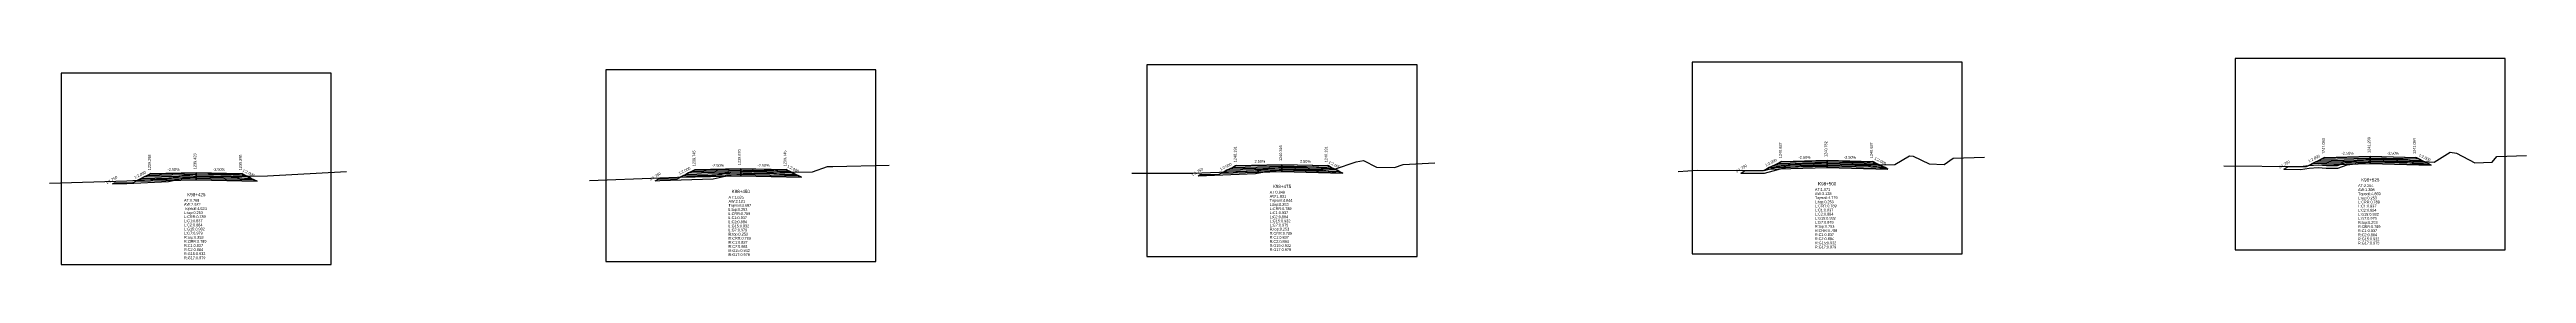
# Model space of a CAD drawing. Extents: x -7 to 78429, y 1189 to 1262.
# Drawn here: x 30941.1 to 31213.5, y 1229.3 to 1251.9 of the extents above; entities that cross this region are included whole.
import ezdxf
from ezdxf.enums import TextEntityAlignment as Align

# ---------------------------------------------------------------- set-up
doc = ezdxf.new("R2010")
doc.units = 0

msp = doc.modelspace()

# ---------------------------------------------------------------- linework, layer by layer
at = {"layer": 'A4_BORDER', "color": 7}
for points in [[(31002.261, 1229.663), (31031.961, 1229.663), (31031.961, 1250.663), (31002.261, 1250.663), (31002.261, 1229.663)], [(31061.782, 1230.211), (31091.482, 1230.211), (31091.482, 1251.211), (31061.782, 1251.211), (31061.782, 1230.211)], [(31121.744, 1230.507), (31151.444, 1230.507), (31151.444, 1251.507), (31121.744, 1251.507), (31121.744, 1230.507)], [(31181.474, 1230.937), (31211.174, 1230.937), (31211.174, 1251.937), (31181.474, 1251.937), (31181.474, 1230.937)], [(30942.379, 1229.32), (30972.079, 1229.32), (30972.079, 1250.32), (30942.379, 1250.32), (30942.379, 1229.32)]]:
    msp.add_lwpolyline(points, dxfattribs=at)
at = {"layer": 'CLEAR_GROUND', "color": 8}
for points in [[(31067.404, 1239.061), (31073.716, 1239.315), (31074.726, 1239.512), (31076.667, 1239.721), (31080.119, 1239.768), (31082.448, 1239.479), (31082.81, 1239.602)], [(31127.104, 1239.357), (31129.702, 1239.348), (31132.021, 1239.959), (31134.778, 1240.139), (31136.587, 1240.239), (31140.818, 1240.327), (31142.365, 1239.975), (31142.907, 1239.981)], [(31186.804, 1239.787), (31188.642, 1239.767), (31189.602, 1239.909), (31190.581, 1239.954), (31191.487, 1239.886), (31192.761, 1239.897), (31193.796, 1240.259), (31196.396, 1240.61), (31199.873, 1240.597), (31201.478, 1240.364), (31202.917, 1240.288)], [(30948.004, 1238.17), (30949.606, 1238.218), (30954.179, 1238.453), (30955.868, 1238.805), (30957.242, 1238.939), (30960.777, 1239.021), (30963.128, 1238.736), (30963.349, 1238.738)], [(31007.704, 1238.513), (31008.211, 1238.531), (31014.08, 1238.741), (31016.052, 1239.183), (31017.248, 1239.246), (31017.663, 1239.35), (31020.717, 1239.35), (31022.33, 1239.163), (31023.25, 1239.175)]]:
    msp.add_lwpolyline(points, dxfattribs=at)
at = {"layer": 'DESIGN_ROAD_TRIMMED', "color": 1}
for points in [[(31007.704, 1238.513), (31008.111, 1238.745), (31010.111, 1238.745), (31012.111, 1239.745), (31012.111, 1239.745), (31012.006, 1239.692), (31012.006, 1239.692), (31011.69, 1239.534), (31011.69, 1239.534), (31011.374, 1239.377), (31011.374, 1239.377), (31011.058, 1239.219), (31011.058, 1239.219), (31010.743, 1239.061), (31010.743, 1239.061), (31010.427, 1238.903), (31017.111, 1239.07), (31017.111, 1239.22), (31017.111, 1239.22), (31017.111, 1239.37), (31017.111, 1239.37), (31017.111, 1239.52), (31017.111, 1239.52), (31017.111, 1239.67), (31017.111, 1239.67), (31017.111, 1239.82), (31017.111, 1239.82), (31017.111, 1239.87), (31017.111, 1239.87), (31017.111, 1239.87), (31017.111, 1239.87), (31017.111, 1239.87), (31017.111, 1239.82), (31017.111, 1239.82), (31017.111, 1239.67), (31017.111, 1239.67), (31017.111, 1239.52), (31017.111, 1239.52), (31017.111, 1239.37), (31017.111, 1239.37), (31017.111, 1239.22), (31017.111, 1239.22), (31017.111, 1239.07), (31023.795, 1238.903), (31023.48, 1239.061), (31023.48, 1239.061), (31023.164, 1239.219), (31023.164, 1239.219), (31022.848, 1239.377), (31022.848, 1239.377), (31022.532, 1239.534), (31022.532, 1239.534), (31022.216, 1239.692), (31022.216, 1239.692), (31022.111, 1239.745), (31022.111, 1239.745), (31023.25, 1239.175)], [(31067.404, 1239.061), (31067.632, 1239.191), (31069.632, 1239.191), (31071.632, 1240.191), (31071.632, 1240.191), (31071.526, 1240.138), (31071.526, 1240.138), (31071.21, 1239.98), (31071.21, 1239.98), (31070.895, 1239.823), (31070.895, 1239.823), (31070.579, 1239.665), (31070.579, 1239.665), (31070.263, 1239.507), (31070.263, 1239.507), (31069.947, 1239.349), (31076.632, 1239.516), (31076.632, 1239.666), (31076.632, 1239.666), (31076.632, 1239.816), (31076.632, 1239.816), (31076.632, 1239.966), (31076.632, 1239.966), (31076.632, 1240.116), (31076.632, 1240.116), (31076.632, 1240.266), (31076.632, 1240.266), (31076.632, 1240.316), (31076.632, 1240.316), (31076.632, 1240.316), (31076.632, 1240.316), (31076.632, 1240.316), (31076.632, 1240.266), (31076.632, 1240.266), (31076.632, 1240.116), (31076.632, 1240.116), (31076.632, 1239.966), (31076.632, 1239.966), (31076.632, 1239.816), (31076.632, 1239.816), (31076.632, 1239.666), (31076.632, 1239.666), (31076.632, 1239.516), (31083.316, 1239.349), (31083, 1239.507), (31083, 1239.507), (31082.684, 1239.665), (31082.684, 1239.665), (31082.368, 1239.823), (31082.368, 1239.823), (31082.053, 1239.98), (31082.053, 1239.98), (31081.737, 1240.138), (31081.737, 1240.138), (31081.632, 1240.191), (31081.632, 1240.191), (31082.81, 1239.602)], [(31127.104, 1239.357), (31127.594, 1239.637), (31129.594, 1239.637), (31131.594, 1240.637), (31131.594, 1240.637), (31131.489, 1240.584), (31131.489, 1240.584), (31131.173, 1240.426), (31131.173, 1240.426), (31130.857, 1240.269), (31130.857, 1240.269), (31130.541, 1240.111), (31130.541, 1240.111), (31130.226, 1239.953), (31130.226, 1239.953), (31129.91, 1239.795), (31136.594, 1239.962), (31136.594, 1240.112), (31136.594, 1240.112), (31136.594, 1240.262), (31136.594, 1240.262), (31136.594, 1240.412), (31136.594, 1240.412), (31136.594, 1240.562), (31136.594, 1240.562), (31136.594, 1240.712), (31136.594, 1240.712), (31136.594, 1240.762), (31136.594, 1240.762), (31136.594, 1240.762), (31136.594, 1240.762), (31136.594, 1240.762), (31136.594, 1240.712), (31136.594, 1240.712), (31136.594, 1240.562), (31136.594, 1240.562), (31136.594, 1240.412), (31136.594, 1240.412), (31136.594, 1240.262), (31136.594, 1240.262), (31136.594, 1240.112), (31136.594, 1240.112), (31136.594, 1239.962), (31143.278, 1239.795), (31142.963, 1239.953), (31142.963, 1239.953), (31142.647, 1240.111), (31142.647, 1240.111), (31142.331, 1240.269), (31142.331, 1240.269), (31142.015, 1240.426), (31142.015, 1240.426), (31141.699, 1240.584), (31141.699, 1240.584), (31141.594, 1240.637), (31141.594, 1240.637), (31142.907, 1239.981)], [(31186.804, 1239.787), (31187.324, 1240.084), (31189.324, 1240.084), (31191.324, 1241.084), (31191.324, 1241.084), (31191.219, 1241.031), (31191.219, 1241.031), (31190.903, 1240.873), (31190.903, 1240.873), (31190.588, 1240.716), (31190.588, 1240.716), (31190.272, 1240.558), (31190.272, 1240.558), (31189.956, 1240.4), (31189.956, 1240.4), (31189.64, 1240.242), (31196.324, 1240.409), (31196.324, 1240.559), (31196.324, 1240.559), (31196.324, 1240.709), (31196.324, 1240.709), (31196.324, 1240.859), (31196.324, 1240.859), (31196.324, 1241.009), (31196.324, 1241.009), (31196.324, 1241.159), (31196.324, 1241.159), (31196.324, 1241.209), (31196.324, 1241.209), (31196.324, 1241.209), (31196.324, 1241.209), (31196.324, 1241.209), (31196.324, 1241.159), (31196.324, 1241.159), (31196.324, 1241.009), (31196.324, 1241.009), (31196.324, 1240.859), (31196.324, 1240.859), (31196.324, 1240.709), (31196.324, 1240.709), (31196.324, 1240.559), (31196.324, 1240.559), (31196.324, 1240.409), (31203.009, 1240.242), (31202.693, 1240.4), (31202.693, 1240.4), (31202.377, 1240.558), (31202.377, 1240.558), (31202.061, 1240.716), (31202.061, 1240.716), (31201.745, 1240.873), (31201.745, 1240.873), (31201.43, 1241.031), (31201.43, 1241.031), (31201.324, 1241.084), (31201.324, 1241.084), (31202.917, 1240.288)], [(30948.004, 1238.17), (30948.229, 1238.298), (30950.229, 1238.298), (30952.229, 1239.298), (30952.229, 1239.298), (30952.124, 1239.245), (30952.124, 1239.245), (30951.808, 1239.087), (30951.808, 1239.087), (30951.492, 1238.93), (30951.492, 1238.93), (30951.176, 1238.772), (30951.176, 1238.772), (30950.86, 1238.614), (30950.86, 1238.614), (30950.545, 1238.456), (30957.229, 1238.623), (30957.229, 1238.773), (30957.229, 1238.773), (30957.229, 1238.923), (30957.229, 1238.923), (30957.229, 1239.073), (30957.229, 1239.073), (30957.229, 1239.223), (30957.229, 1239.223), (30957.229, 1239.373), (30957.229, 1239.373), (30957.229, 1239.423), (30957.229, 1239.423), (30957.229, 1239.423), (30957.229, 1239.423), (30957.229, 1239.423), (30957.229, 1239.373), (30957.229, 1239.373), (30957.229, 1239.223), (30957.229, 1239.223), (30957.229, 1239.073), (30957.229, 1239.073), (30957.229, 1238.923), (30957.229, 1238.923), (30957.229, 1238.773), (30957.229, 1238.773), (30957.229, 1238.623), (30963.913, 1238.456), (30963.597, 1238.614), (30963.597, 1238.614), (30963.281, 1238.772), (30963.281, 1238.772), (30962.966, 1238.93), (30962.966, 1238.93), (30962.65, 1239.087), (30962.65, 1239.087), (30962.334, 1239.245), (30962.334, 1239.245), (30962.229, 1239.298), (30962.229, 1239.298), (30963.349, 1238.738)]]:
    msp.add_lwpolyline(points, dxfattribs=at)
at = {"layer": 'FINISHED_ROAD', "color": 2}
for points in [[(31008.111, 1238.745), (31010.111, 1238.745), (31012.111, 1239.745), (31012.111, 1239.745), (31017.111, 1239.87), (31022.111, 1239.745), (31022.111, 1239.745)], [(31067.632, 1239.191), (31069.632, 1239.191), (31071.632, 1240.191), (31071.632, 1240.191), (31076.632, 1240.316), (31081.632, 1240.191), (31081.632, 1240.191)], [(31127.594, 1239.637), (31129.594, 1239.637), (31131.594, 1240.637), (31131.594, 1240.637), (31136.594, 1240.762), (31141.594, 1240.637), (31141.594, 1240.637)], [(31187.324, 1240.084), (31189.324, 1240.084), (31191.324, 1241.084), (31191.324, 1241.084), (31196.324, 1241.209), (31201.324, 1241.084), (31201.324, 1241.084)], [(30948.229, 1238.298), (30950.229, 1238.298), (30952.229, 1239.298), (30952.229, 1239.298), (30957.229, 1239.423), (30962.229, 1239.298), (30962.229, 1239.298)]]:
    msp.add_lwpolyline(points, dxfattribs=at)
at = {"layer": 'LAYER_0', "color": 4}
for points in [[(31012.111, 1239.745), (31012.006, 1239.692), (31017.111, 1239.82), (31017.111, 1239.87)], [(31071.632, 1240.191), (31071.526, 1240.138), (31076.632, 1240.266), (31076.632, 1240.316)], [(31131.594, 1240.637), (31131.489, 1240.584), (31136.594, 1240.712), (31136.594, 1240.762)], [(31191.324, 1241.084), (31191.219, 1241.031), (31196.324, 1241.159), (31196.324, 1241.209)], [(30952.229, 1239.298), (30952.124, 1239.245), (30957.229, 1239.373), (30957.229, 1239.423)]]:
    msp.add_lwpolyline(points, dxfattribs=at)
at = {"layer": 'LAYER_1', "color": 4}
for points in [[(31012.006, 1239.692), (31011.69, 1239.534), (31017.111, 1239.67), (31017.111, 1239.82)], [(31071.526, 1240.138), (31071.21, 1239.98), (31076.632, 1240.116), (31076.632, 1240.266)], [(31131.489, 1240.584), (31131.173, 1240.426), (31136.594, 1240.562), (31136.594, 1240.712)], [(31191.219, 1241.031), (31190.903, 1240.873), (31196.324, 1241.009), (31196.324, 1241.159)], [(30952.124, 1239.245), (30951.808, 1239.087), (30957.229, 1239.223), (30957.229, 1239.373)]]:
    msp.add_lwpolyline(points, dxfattribs=at)
at = {"layer": 'LAYER_10', "color": 6}
for points in [[(31082.684, 1239.665), (31083, 1239.507), (31076.632, 1239.666), (31076.632, 1239.816)], [(31142.647, 1240.111), (31142.963, 1239.953), (31136.594, 1240.112), (31136.594, 1240.262)], [(31202.377, 1240.558), (31202.693, 1240.4), (31196.324, 1240.559), (31196.324, 1240.709)], [(30963.281, 1238.772), (30963.597, 1238.614), (30957.229, 1238.773), (30957.229, 1238.923)], [(31023.164, 1239.219), (31023.48, 1239.061), (31017.111, 1239.22), (31017.111, 1239.37)]]:
    msp.add_lwpolyline(points, dxfattribs=at)
at = {"layer": 'LAYER_11', "color": 6}
for points in [[(31083, 1239.507), (31083.316, 1239.349), (31076.632, 1239.516), (31076.632, 1239.666)], [(31142.963, 1239.953), (31143.278, 1239.795), (31136.594, 1239.962), (31136.594, 1240.112)], [(31202.693, 1240.4), (31203.009, 1240.242), (31196.324, 1240.409), (31196.324, 1240.559)], [(30963.597, 1238.614), (30963.913, 1238.456), (30957.229, 1238.623), (30957.229, 1238.773)], [(31023.48, 1239.061), (31023.795, 1238.903), (31017.111, 1239.07), (31017.111, 1239.22)]]:
    msp.add_lwpolyline(points, dxfattribs=at)
at = {"layer": 'LAYER_2', "color": 4}
for points in [[(31011.69, 1239.534), (31011.374, 1239.377), (31017.111, 1239.52), (31017.111, 1239.67)], [(31071.21, 1239.98), (31070.895, 1239.823), (31076.632, 1239.966), (31076.632, 1240.116)], [(31131.173, 1240.426), (31130.857, 1240.269), (31136.594, 1240.412), (31136.594, 1240.562)], [(31190.903, 1240.873), (31190.588, 1240.716), (31196.324, 1240.859), (31196.324, 1241.009)], [(30951.808, 1239.087), (30951.492, 1238.93), (30957.229, 1239.073), (30957.229, 1239.223)]]:
    msp.add_lwpolyline(points, dxfattribs=at)
at = {"layer": 'LAYER_3', "color": 4}
for points in [[(31011.374, 1239.377), (31011.058, 1239.219), (31017.111, 1239.37), (31017.111, 1239.52)], [(31070.895, 1239.823), (31070.579, 1239.665), (31076.632, 1239.816), (31076.632, 1239.966)], [(31130.857, 1240.269), (31130.541, 1240.111), (31136.594, 1240.262), (31136.594, 1240.412)], [(31190.588, 1240.716), (31190.272, 1240.558), (31196.324, 1240.709), (31196.324, 1240.859)], [(30951.492, 1238.93), (30951.176, 1238.772), (30957.229, 1238.923), (30957.229, 1239.073)]]:
    msp.add_lwpolyline(points, dxfattribs=at)
at = {"layer": 'LAYER_4', "color": 4}
for points in [[(31070.579, 1239.665), (31070.263, 1239.507), (31076.632, 1239.666), (31076.632, 1239.816)], [(31130.541, 1240.111), (31130.226, 1239.953), (31136.594, 1240.112), (31136.594, 1240.262)], [(31190.272, 1240.558), (31189.956, 1240.4), (31196.324, 1240.559), (31196.324, 1240.709)], [(30951.176, 1238.772), (30950.86, 1238.614), (30957.229, 1238.773), (30957.229, 1238.923)], [(31011.058, 1239.219), (31010.743, 1239.061), (31017.111, 1239.22), (31017.111, 1239.37)]]:
    msp.add_lwpolyline(points, dxfattribs=at)
at = {"layer": 'LAYER_5', "color": 4}
for points in [[(31070.263, 1239.507), (31069.947, 1239.349), (31076.632, 1239.516), (31076.632, 1239.666)], [(31130.226, 1239.953), (31129.91, 1239.795), (31136.594, 1239.962), (31136.594, 1240.112)], [(31189.956, 1240.4), (31189.64, 1240.242), (31196.324, 1240.409), (31196.324, 1240.559)], [(30950.86, 1238.614), (30950.545, 1238.456), (30957.229, 1238.623), (30957.229, 1238.773)], [(31010.743, 1239.061), (31010.427, 1238.903), (31017.111, 1239.07), (31017.111, 1239.22)]]:
    msp.add_lwpolyline(points, dxfattribs=at)
at = {"layer": 'LAYER_6', "color": 6}
for points in [[(31022.111, 1239.745), (31022.216, 1239.692), (31017.111, 1239.82), (31017.111, 1239.87)], [(31081.632, 1240.191), (31081.737, 1240.138), (31076.632, 1240.266), (31076.632, 1240.316)], [(31141.594, 1240.637), (31141.699, 1240.584), (31136.594, 1240.712), (31136.594, 1240.762)], [(31201.324, 1241.084), (31201.43, 1241.031), (31196.324, 1241.159), (31196.324, 1241.209)], [(30962.229, 1239.298), (30962.334, 1239.245), (30957.229, 1239.373), (30957.229, 1239.423)]]:
    msp.add_lwpolyline(points, dxfattribs=at)
at = {"layer": 'LAYER_7', "color": 6}
for points in [[(31022.216, 1239.692), (31022.532, 1239.534), (31017.111, 1239.67), (31017.111, 1239.82)], [(31081.737, 1240.138), (31082.053, 1239.98), (31076.632, 1240.116), (31076.632, 1240.266)], [(31141.699, 1240.584), (31142.015, 1240.426), (31136.594, 1240.562), (31136.594, 1240.712)], [(31201.43, 1241.031), (31201.745, 1240.873), (31196.324, 1241.009), (31196.324, 1241.159)], [(30962.334, 1239.245), (30962.65, 1239.087), (30957.229, 1239.223), (30957.229, 1239.373)]]:
    msp.add_lwpolyline(points, dxfattribs=at)
at = {"layer": 'LAYER_8', "color": 6}
for points in [[(31022.532, 1239.534), (31022.848, 1239.377), (31017.111, 1239.52), (31017.111, 1239.67)], [(31082.053, 1239.98), (31082.368, 1239.823), (31076.632, 1239.966), (31076.632, 1240.116)], [(31142.015, 1240.426), (31142.331, 1240.269), (31136.594, 1240.412), (31136.594, 1240.562)], [(31201.745, 1240.873), (31202.061, 1240.716), (31196.324, 1240.859), (31196.324, 1241.009)], [(30962.65, 1239.087), (30962.966, 1238.93), (30957.229, 1239.073), (30957.229, 1239.223)]]:
    msp.add_lwpolyline(points, dxfattribs=at)
at = {"layer": 'LAYER_9', "color": 6}
for points in [[(31022.848, 1239.377), (31023.164, 1239.219), (31017.111, 1239.37), (31017.111, 1239.52)], [(31082.368, 1239.823), (31082.684, 1239.665), (31076.632, 1239.816), (31076.632, 1239.966)], [(31142.331, 1240.269), (31142.647, 1240.111), (31136.594, 1240.262), (31136.594, 1240.412)], [(31202.061, 1240.716), (31202.377, 1240.558), (31196.324, 1240.709), (31196.324, 1240.859)], [(30962.966, 1238.93), (30963.281, 1238.772), (30957.229, 1238.923), (30957.229, 1239.073)]]:
    msp.add_lwpolyline(points, dxfattribs=at)
at = {"layer": 'NATURAL_GROUND', "color": 3}
for points in [[(30941.088, 1238.261), (30949.594, 1238.518), (30954.141, 1238.751), (30955.823, 1239.102), (30957.224, 1239.238), (30960.792, 1239.321), (30963.145, 1239.036), (30965.058, 1239.051), (30973.749, 1239.548)], [(31000.466, 1238.549), (31008.2, 1238.831), (31014.041, 1239.04), (31016.011, 1239.481), (31017.203, 1239.544), (31017.626, 1239.65), (31020.734, 1239.65), (31022.345, 1239.464), (31025.008, 1239.498), (31026.631, 1240.089), (31027.246, 1240.093), (31033.44, 1240.24)], [(31060.132, 1239.346), (31066.823, 1239.338), (31073.681, 1239.614), (31074.682, 1239.809), (31076.649, 1240.02), (31080.136, 1240.068), (31082.417, 1239.785), (31084.789, 1240.589), (31085.609, 1240.749), (31087.012, 1239.995), (31089.019, 1239.968), (31089.954, 1240.303), (31093.436, 1240.483)], [(31120.195, 1239.545), (31122.33, 1239.673), (31129.664, 1239.649), (31131.972, 1240.257), (31134.76, 1240.438), (31136.575, 1240.539), (31140.849, 1240.627), (31142.397, 1240.275), (31144.025, 1240.292), (31145.661, 1241.233), (31146.06, 1241.199), (31147.799, 1240.38), (31149.465, 1240.288), (31150.441, 1241.01), (31153.886, 1241.108)], [(31180.22, 1240.158), (31188.621, 1240.067), (31189.573, 1240.208), (31190.585, 1240.255), (31191.497, 1240.186), (31192.708, 1240.196), (31193.725, 1240.552), (31196.376, 1240.91), (31199.895, 1240.897), (31201.507, 1240.663), (31203.359, 1240.565), (31205.11, 1241.668), (31205.796, 1241.547), (31207.836, 1240.498), (31209.722, 1240.569), (31210.224, 1241.181), (31213.499, 1241.288)]]:
    msp.add_lwpolyline(points, dxfattribs=at)
at = {"layer": 'STRUCTURE_LEFT', "color": 4}
for points in [[(31012.111, 1239.745), (31012.006, 1239.692), (31012.006, 1239.692), (31011.69, 1239.534), (31011.69, 1239.534), (31011.374, 1239.377), (31011.374, 1239.377), (31011.058, 1239.219), (31011.058, 1239.219), (31010.743, 1239.061), (31010.743, 1239.061), (31010.427, 1238.903), (31017.111, 1239.07), (31017.111, 1239.22), (31017.111, 1239.22), (31017.111, 1239.37), (31017.111, 1239.37), (31017.111, 1239.52), (31017.111, 1239.52), (31017.111, 1239.67), (31017.111, 1239.67), (31017.111, 1239.82), (31017.111, 1239.82), (31017.111, 1239.87), (31017.111, 1239.87)], [(31071.632, 1240.191), (31071.526, 1240.138), (31071.526, 1240.138), (31071.21, 1239.98), (31071.21, 1239.98), (31070.895, 1239.823), (31070.895, 1239.823), (31070.579, 1239.665), (31070.579, 1239.665), (31070.263, 1239.507), (31070.263, 1239.507), (31069.947, 1239.349), (31076.632, 1239.516), (31076.632, 1239.666), (31076.632, 1239.666), (31076.632, 1239.816), (31076.632, 1239.816), (31076.632, 1239.966), (31076.632, 1239.966), (31076.632, 1240.116), (31076.632, 1240.116), (31076.632, 1240.266), (31076.632, 1240.266), (31076.632, 1240.316), (31076.632, 1240.316)], [(31131.594, 1240.637), (31131.489, 1240.584), (31131.489, 1240.584), (31131.173, 1240.426), (31131.173, 1240.426), (31130.857, 1240.269), (31130.857, 1240.269), (31130.541, 1240.111), (31130.541, 1240.111), (31130.226, 1239.953), (31130.226, 1239.953), (31129.91, 1239.795), (31136.594, 1239.962), (31136.594, 1240.112), (31136.594, 1240.112), (31136.594, 1240.262), (31136.594, 1240.262), (31136.594, 1240.412), (31136.594, 1240.412), (31136.594, 1240.562), (31136.594, 1240.562), (31136.594, 1240.712), (31136.594, 1240.712), (31136.594, 1240.762), (31136.594, 1240.762)], [(31191.324, 1241.084), (31191.219, 1241.031), (31191.219, 1241.031), (31190.903, 1240.873), (31190.903, 1240.873), (31190.588, 1240.716), (31190.588, 1240.716), (31190.272, 1240.558), (31190.272, 1240.558), (31189.956, 1240.4), (31189.956, 1240.4), (31189.64, 1240.242), (31196.324, 1240.409), (31196.324, 1240.559), (31196.324, 1240.559), (31196.324, 1240.709), (31196.324, 1240.709), (31196.324, 1240.859), (31196.324, 1240.859), (31196.324, 1241.009), (31196.324, 1241.009), (31196.324, 1241.159), (31196.324, 1241.159), (31196.324, 1241.209), (31196.324, 1241.209)], [(30952.229, 1239.298), (30952.124, 1239.245), (30952.124, 1239.245), (30951.808, 1239.087), (30951.808, 1239.087), (30951.492, 1238.93), (30951.492, 1238.93), (30951.176, 1238.772), (30951.176, 1238.772), (30950.86, 1238.614), (30950.86, 1238.614), (30950.545, 1238.456), (30957.229, 1238.623), (30957.229, 1238.773), (30957.229, 1238.773), (30957.229, 1238.923), (30957.229, 1238.923), (30957.229, 1239.073), (30957.229, 1239.073), (30957.229, 1239.223), (30957.229, 1239.223), (30957.229, 1239.373), (30957.229, 1239.373), (30957.229, 1239.423), (30957.229, 1239.423)]]:
    msp.add_lwpolyline(points, dxfattribs=at)
at = {"layer": 'STRUCTURE_RIGHT', "color": 6}
for points in [[(31017.111, 1239.87), (31017.111, 1239.87), (31017.111, 1239.82), (31017.111, 1239.82), (31017.111, 1239.67), (31017.111, 1239.67), (31017.111, 1239.52), (31017.111, 1239.52), (31017.111, 1239.37), (31017.111, 1239.37), (31017.111, 1239.22), (31017.111, 1239.22), (31017.111, 1239.07), (31023.795, 1238.903), (31023.48, 1239.061), (31023.48, 1239.061), (31023.164, 1239.219), (31023.164, 1239.219), (31022.848, 1239.377), (31022.848, 1239.377), (31022.532, 1239.534), (31022.532, 1239.534), (31022.216, 1239.692), (31022.216, 1239.692), (31022.111, 1239.745)], [(31076.632, 1240.316), (31076.632, 1240.316), (31076.632, 1240.266), (31076.632, 1240.266), (31076.632, 1240.116), (31076.632, 1240.116), (31076.632, 1239.966), (31076.632, 1239.966), (31076.632, 1239.816), (31076.632, 1239.816), (31076.632, 1239.666), (31076.632, 1239.666), (31076.632, 1239.516), (31083.316, 1239.349), (31083, 1239.507), (31083, 1239.507), (31082.684, 1239.665), (31082.684, 1239.665), (31082.368, 1239.823), (31082.368, 1239.823), (31082.053, 1239.98), (31082.053, 1239.98), (31081.737, 1240.138), (31081.737, 1240.138), (31081.632, 1240.191)], [(31136.594, 1240.762), (31136.594, 1240.762), (31136.594, 1240.712), (31136.594, 1240.712), (31136.594, 1240.562), (31136.594, 1240.562), (31136.594, 1240.412), (31136.594, 1240.412), (31136.594, 1240.262), (31136.594, 1240.262), (31136.594, 1240.112), (31136.594, 1240.112), (31136.594, 1239.962), (31143.278, 1239.795), (31142.963, 1239.953), (31142.963, 1239.953), (31142.647, 1240.111), (31142.647, 1240.111), (31142.331, 1240.269), (31142.331, 1240.269), (31142.015, 1240.426), (31142.015, 1240.426), (31141.699, 1240.584), (31141.699, 1240.584), (31141.594, 1240.637)], [(31196.324, 1241.209), (31196.324, 1241.209), (31196.324, 1241.159), (31196.324, 1241.159), (31196.324, 1241.009), (31196.324, 1241.009), (31196.324, 1240.859), (31196.324, 1240.859), (31196.324, 1240.709), (31196.324, 1240.709), (31196.324, 1240.559), (31196.324, 1240.559), (31196.324, 1240.409), (31203.009, 1240.242), (31202.693, 1240.4), (31202.693, 1240.4), (31202.377, 1240.558), (31202.377, 1240.558), (31202.061, 1240.716), (31202.061, 1240.716), (31201.745, 1240.873), (31201.745, 1240.873), (31201.43, 1241.031), (31201.43, 1241.031), (31201.324, 1241.084)], [(30957.229, 1239.423), (30957.229, 1239.423), (30957.229, 1239.373), (30957.229, 1239.373), (30957.229, 1239.223), (30957.229, 1239.223), (30957.229, 1239.073), (30957.229, 1239.073), (30957.229, 1238.923), (30957.229, 1238.923), (30957.229, 1238.773), (30957.229, 1238.773), (30957.229, 1238.623), (30963.913, 1238.456), (30963.597, 1238.614), (30963.597, 1238.614), (30963.281, 1238.772), (30963.281, 1238.772), (30962.966, 1238.93), (30962.966, 1238.93), (30962.65, 1239.087), (30962.65, 1239.087), (30962.334, 1239.245), (30962.334, 1239.245), (30962.229, 1239.298)]]:
    msp.add_lwpolyline(points, dxfattribs=at)

# ---------------------------------------------------------------- texts
at = {"layer": 'INFO_TEXT'}
for s, p in [('AT:1.635', (31015.761, 1236.563)), ('AT:0.849', (31075.282, 1237.111)), ('AW:1.831', (31075.282, 1236.661)), ('AT:1.071', (31135.244, 1237.407)), ('AW:3.128', (31135.244, 1236.957)), ('Topsoil:4.779', (31135.244, 1236.507)), ('AT:2.204', (31194.974, 1237.837)), ('AW:1.398', (31194.974, 1237.387)), ('Topsoil:4.869', (31194.974, 1236.937)), ('L:top:0.253', (31194.974, 1236.487)), ('AT:0.768', (30955.879, 1236.22)), ('AW:2.922', (30955.879, 1235.77)), ('Topsoil:4.624', (30955.879, 1235.32)), ('L:top:0.253', (30955.879, 1234.87)), ('L:CRR:0.789', (30955.879, 1234.42)), ('L:C1:0.837', (30955.879, 1233.97)), ('AW:2.121', (31015.761, 1236.113)), ('Topsoil:4.687', (31015.761, 1235.663)), ('L:top:0.253', (31015.761, 1235.213)), ('L:CRR:0.789', (31015.761, 1234.763)), ('L:C1:0.837', (31015.761, 1234.313)), ('L:C2:0.884', (31015.761, 1233.863)), ('Topsoil:4.644', (31075.282, 1236.211)), ('L:top:0.253', (31075.282, 1235.761)), ('L:CRR:0.789', (31075.282, 1235.311)), ('L:C1:0.837', (31075.282, 1234.861)), ('L:C2:0.884', (31075.282, 1234.411)), ('L:G15:0.932', (31075.282, 1233.961)), ('L:top:0.253', (31135.244, 1236.057)), ('L:CRR:0.789', (31135.244, 1235.607)), ('L:C1:0.837', (31135.244, 1235.157)), ('L:C2:0.884', (31135.244, 1234.707)), ('L:G15:0.932', (31135.244, 1234.257)), ('L:G7:0.979', (31135.244, 1233.807)), ('L:CRR:0.789', (31194.974, 1236.037)), ('L:C1:0.837', (31194.974, 1235.587)), ('L:C2:0.884', (31194.974, 1235.137)), ('L:G15:0.932', (31194.974, 1234.687)), ('L:G7:0.979', (31194.974, 1234.237)), ('R:top:0.253', (31194.974, 1233.787)), ('L:C2:0.884', (30955.879, 1233.52)), ('L:G15:0.932', (30955.879, 1233.07)), ('L:G7:0.979', (30955.879, 1232.62)), ('R:top:0.253', (30955.879, 1232.17)), ('R:CRR:0.789', (30955.879, 1231.72)), ('R:C1:0.837', (30955.879, 1231.27)), ('L:G15:0.932', (31015.761, 1233.413)), ('L:G7:0.979', (31015.761, 1232.963)), ('R:top:0.253', (31015.761, 1232.513)), ('R:CRR:0.789', (31015.761, 1232.063)), ('R:C1:0.837', (31015.761, 1231.613)), ('R:C2:0.884', (31015.761, 1231.163)), ('L:G7:0.979', (31075.282, 1233.511)), ('R:top:0.253', (31075.282, 1233.061)), ('R:CRR:0.789', (31075.282, 1232.611)), ('R:C1:0.837', (31075.282, 1232.161)), ('R:C2:0.884', (31075.282, 1231.711)), ('R:G15:0.932', (31075.282, 1231.261)), ('R:top:0.253', (31135.244, 1233.357)), ('R:CRR:0.789', (31135.244, 1232.907)), ('R:C1:0.837', (31135.244, 1232.457)), ('R:C2:0.884', (31135.244, 1232.007)), ('R:G15:0.932', (31135.244, 1231.557)), ('R:G17:0.979', (31135.244, 1231.107)), ('R:CRR:0.789', (31194.974, 1233.337)), ('R:C1:0.837', (31194.974, 1232.887)), ('R:C2:0.884', (31194.974, 1232.437)), ('R:G15:0.932', (31194.974, 1231.987)), ('R:G17:0.979', (31194.974, 1231.537)), ('R:C2:0.884', (30955.879, 1230.82)), ('R:G15:0.932', (30955.879, 1230.37)), ('R:G17:0.979', (30955.879, 1229.92)), ('R:G15:0.932', (31015.761, 1230.713)), ('R:G17:0.979', (31015.761, 1230.263)), ('R:G17:0.979', (31075.282, 1230.811))]:
    msp.add_text(s, height=0.3, dxfattribs=at).set_placement(p)
at = {"layer": 'LEFT_TEXT_H'}
for s, p in [('1240.191', (31071.632, 1240.551)), ('1240.637', (31131.594, 1240.997)), ('1241.084', (31191.324, 1241.444)), ('1239.298', (30952.229, 1239.658)), ('1239.745', (31012.111, 1240.105))]:
    msp.add_text(s, height=0.3, rotation=90, dxfattribs=at).set_placement(p)
at = {"layer": 'POINT_TEXT_H'}
for s, p in [('1240.316', (31076.632, 1240.676)), ('1240.762', (31136.594, 1241.122)), ('1241.209', (31196.324, 1241.569)), ('1239.423', (30957.229, 1239.783)), ('1239.870', (31017.111, 1240.23))]:
    msp.add_text(s, height=0.3, rotation=90, dxfattribs=at).set_placement(p)
at = {"layer": 'RIGHT_TEXT_H'}
for s, p in [('1240.191', (31081.632, 1240.551)), ('1240.637', (31141.594, 1240.997)), ('1241.084', (31201.324, 1241.444)), ('1239.298', (30962.229, 1239.658)), ('1239.745', (31022.111, 1240.105))]:
    msp.add_text(s, height=0.3, rotation=90, dxfattribs=at).set_placement(p)
at = {"layer": 'SLOPE_left'}
for s, rotation, p in [('1:2.000', 26.565, (30951.148, 1238.959)), ('1:2.000', 26.565, (31011.031, 1239.406)), ('1:1.750', 29.745, (31067.429, 1239.282)), ('1:2.000', 26.565, (31070.551, 1239.852)), ('1:1.750', 29.745, (31127.26, 1239.653)), ('1:2.000', 26.565, (31130.514, 1240.298)), ('1:1.750', 29.745, (31186.975, 1240.092)), ('1:2.000', 26.565, (31190.244, 1240.745)), ('1:1.750', 29.745, (30948.027, 1238.39)), ('1:1.750', 29.745, (31007.819, 1238.785))]:
    msp.add_text(s, height=0.3, rotation=rotation, dxfattribs=at).set_placement(p, align=Align.BOTTOM_CENTER)
at = {"layer": 'SLOPE_right'}
for p in [(30962.869, 1239.179), (31022.761, 1239.621), (31082.301, 1240.057), (31142.331, 1240.47), (31202.201, 1240.847)]:
    msp.add_text('1:2.000', height=0.3, rotation=-26.565, dxfattribs=at).set_placement(p, align=Align.BOTTOM_CENTER)
at = {"layer": 'SLOPE_TEXT'}
for p in [(30954.729, 1239.601), (30959.729, 1239.601), (31014.611, 1240.047), (31019.611, 1240.047), (31074.132, 1240.494), (31079.132, 1240.494), (31134.094, 1240.939), (31139.094, 1240.939), (31193.824, 1241.387), (31198.824, 1241.387)]:
    msp.add_text('-2.50%', height=0.3, dxfattribs=at).set_placement(p, align=Align.CENTER)
at = {"layer": 'STATION_TITLE'}
for s, p in [('K98+425', (30957.229, 1236.82)), ('K98+450', (31017.111, 1237.163)), ('K98+475', (31076.632, 1237.711)), ('K98+500', (31136.594, 1238.007)), ('K98+525', (31196.324, 1238.437))]:
    msp.add_text(s, height=0.36, dxfattribs=at).set_placement(p, align=Align.CENTER)

doc.saveas('drawing.dxf')
